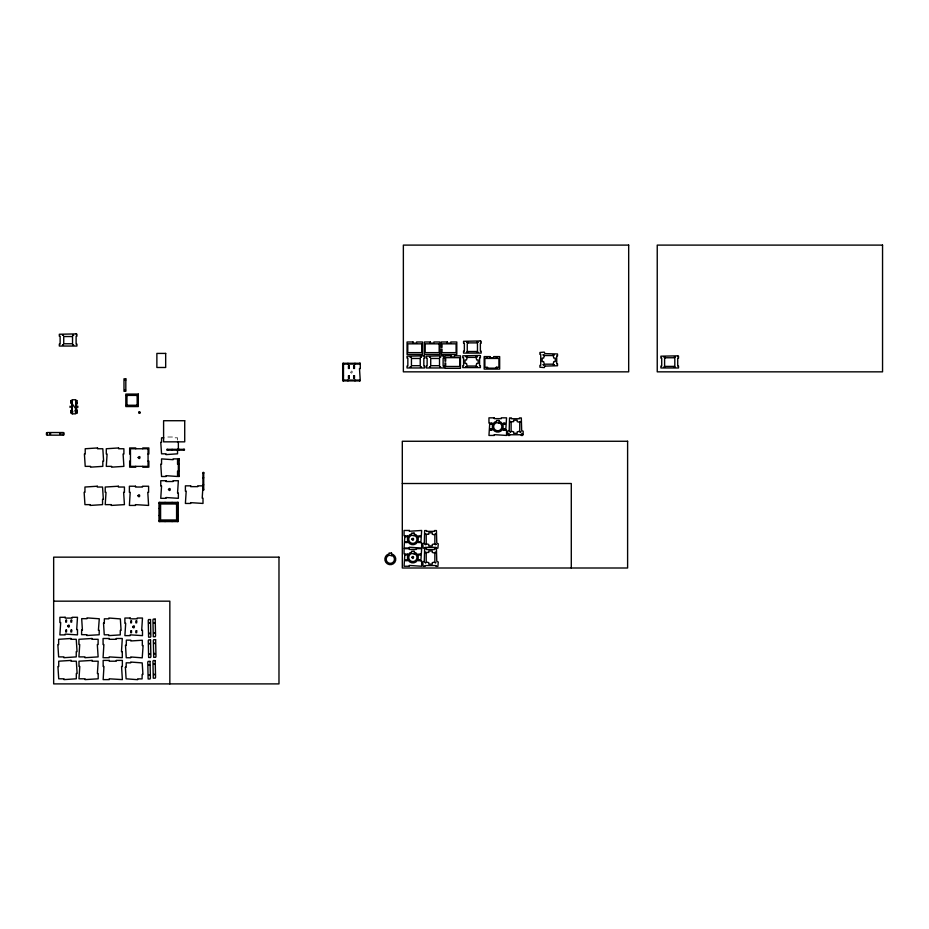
<?xml version="1.0" encoding="UTF-8"?>
<svg xmlns="http://www.w3.org/2000/svg" width="929" height="929" viewBox="0 0 929 929"><rect width="100%" height="100%" fill="white"/><g stroke="black" fill="none" stroke-linecap="round" stroke-linejoin="round"><path stroke-width="0.7" stroke-dasharray="4.64 3.48" d="M177.544 440.056L177.544 437.814L173.073 437.814L173.073 437.013L166.024 437.013L166.024 437.814M350.396 371.983C352.312 375.839 353.194 368.581 350.396 371.983"/><path stroke-width="1.39" d="M140.058 412.534C138.955 409.689 138.398 414.88 140.174 412.662M72.183 413.846L72.183 399.772L75.702 399.772L75.702 413.846L72.183 413.846L72.822 411.292M140.035 412.673C139.071 414.648 137.933 410.839 140.012 412.244M75.446 405.253L76.921 403.198L76.921 400.562L75.702 400.562M342.673 364.087L359.477 364.087L359.477 363.285M348.491 366.2L349.292 366.2M353.659 366.2L354.46 366.2M348.491 368.116L349.292 368.116M353.659 368.116L354.46 368.116M342.673 368.569L343.475 368.569M342.673 375.606L343.475 375.606M348.491 376.048L349.292 376.048M353.659 376.048L354.46 376.048M348.491 377.975L349.292 377.975M353.659 377.975L354.46 377.975M342.673 380.089L359.477 380.089L359.477 380.89M72.183 400.562L70.952 400.562L70.952 403.198L71.754 403.198L76.921 410.421L76.921 413.045L75.702 413.045L74.924 410.281M70.952 400.922L71.754 400.922M76.12 400.922L76.921 400.922M70.952 402.838L71.754 402.838M76.12 402.838L76.921 402.838M71.754 410.421L70.952 410.421L70.952 413.045L72.183 413.045M70.952 410.781L71.754 410.781M76.12 410.781L76.921 410.781L76.12 412.697L76.921 412.697M70.952 412.697L71.754 412.697M47.251 432.879L46.45 432.879L46.45 434.807L47.251 434.807M63.253 432.879L64.055 432.879L64.055 434.807L63.253 434.807M163.794 437.814L161.553 437.814L161.553 442.297L160.752 442.297L161.553 453.816L166.024 453.816L166.024 454.618L177.544 453.816L177.544 449.334M177.544 442.297L178.356 442.297L178.356 449.334M130.455 454.026L129.654 454.026L129.654 447.952L135.739 447.952L135.739 448.753M148.059 454.026L148.861 454.026L148.861 447.952L142.776 447.952L142.776 448.753M178.356 459.692L179.158 459.692M130.455 461.074L129.654 461.074L129.654 467.159L135.739 467.159L135.739 466.358M148.059 461.074L148.861 461.074L148.861 467.159L142.776 467.159L142.776 466.358M179.158 464.163L177.544 464.163L177.544 458.891L173.073 458.891L173.073 459.692L161.553 458.891L161.553 464.163L160.752 464.163L161.553 476.496L166.024 476.496L166.024 475.683L177.544 476.496L177.544 471.212L179.158 471.212M202.917 473.291L203.718 473.291M178.356 475.683L179.158 475.683M202.917 477.773L203.718 477.773M402.303 483.51L571.289 483.51L571.289 568.002M202.917 484.81L203.718 484.81M202.917 489.293L203.718 489.293M158.987 503.181L178.194 503.181M158.987 508.465L159.788 508.465M177.381 508.465L178.194 508.465M158.987 515.502L159.788 515.502M177.381 515.502L178.194 515.502M158.987 520.786L178.194 520.786M53.661 601.168L169.844 601.168L169.844 683.895M76.12 410.421L76.921 413.045M354.994 363.285L354.994 364.087M354.994 380.089L354.994 380.89M347.957 363.285L347.957 364.087M347.957 380.089L347.957 380.89M343.475 363.285L343.475 380.89M183.628 449.334L183.628 450.135M179.158 449.334L179.158 450.135M177.381 502.38L177.381 521.587M172.109 449.334L172.109 450.135M172.109 502.38L172.109 503.181M172.109 520.786L172.109 521.587M167.638 449.334L167.638 450.135M165.06 502.38L165.06 503.181M165.06 520.786L165.06 521.587M159.788 502.38L159.788 521.587M77.839 406.182L77.839 407.436M76.41 406.031L76.41 407.576M76.12 400.562L76.12 413.045M71.754 400.562L71.754 413.045M71.475 406.031L71.475 407.576M70.047 406.182L70.047 407.436M49.667 433.82L50.63 433.866L49.667 433.82M81.613 630.176L81.578 634.658L86.861 634.693L86.861 635.494L99.182 634.762L99.217 630.292L98.404 630.28L99.287 618.772L86.966 617.89L86.966 618.691L81.682 618.656L82.414 630.187L81.613 630.176M103.525 623.266L104.257 634.797L108.739 634.821L108.739 635.622L120.259 634.89L120.282 630.419L121.084 630.419L120.352 618.9L108.844 618.017L108.832 618.83L104.362 618.795L104.327 623.278L103.525 623.266M125.38 667.289L126.112 678.809L137.62 679.68L137.631 678.878L142.102 678.902L142.137 674.431L142.938 674.431L142.207 662.911L130.687 662.04L130.687 662.841L126.205 662.818L126.181 667.289L125.38 667.289M125.508 645.411L126.239 657.732L130.71 657.767L130.722 656.966L142.23 657.837L143.112 645.516L142.311 645.516L142.334 640.232L130.815 640.964L130.815 640.162L126.344 640.139L126.309 645.411L125.508 645.411M148.605 665.048L149.569 665.106L148.605 665.048M149.07 623.231L150.033 623.289L149.07 623.231M149.105 643.553L150.068 643.611L149.105 643.553M153.761 622.79L154.725 622.894L153.773 622.697M153.761 664.247L154.725 664.351L153.761 664.2M154.168 643.379L155.143 643.483L154.191 643.286M124.637 380.1L125.601 380.158L124.637 380.1M434.981 534.233L435.945 534.326L434.981 534.175M434.981 552.418L435.945 552.465L434.981 552.418M476.217 366.618L477.181 366.665L476.217 366.618M519.868 421.615L520.844 421.673L519.868 421.615M553.336 364.76L554.311 364.807L553.347 364.725M62.533 335.195L63.497 335.288L62.545 335.125M72.741 345.042L73.716 345.147L72.752 344.973M425.122 544.44L426.086 544.533L425.122 544.406M425.122 562.626L426.086 562.719L425.134 562.556M465.998 356.759L466.973 356.852L466.01 356.724M510.021 431.822L510.985 431.915L510.021 431.788M543.128 354.901L544.104 354.959L543.128 354.866M72.741 335.183L73.716 335.288L72.752 335.114M126.472 395.359L127.447 395.429L126.472 395.359M126.472 405.218L127.447 405.288L126.472 405.218M136.691 395.359L137.655 395.429L136.691 395.359M136.691 405.218L137.655 405.288L136.691 405.218M138.177 457.474C140.047 461.283 141.034 454.049 138.177 457.474M137.91 495.761C140.209 499.442 140.325 492.184 137.91 495.68M168.474 489.444C170.576 493.241 171.017 485.913 168.474 489.444M410.246 357.119L411.21 357.224L410.258 357.084M410.246 366.978L411.21 367.083L410.258 366.909M420.454 357.119L421.429 357.189L420.465 357.084M420.454 366.978L421.429 367.083L420.465 366.909M429.535 357.119L430.499 357.224L429.535 357.084M429.535 366.978L430.499 367.083L429.546 366.909M425.122 534.233L426.086 534.338L425.122 534.198M425.122 552.407L426.086 552.476L425.122 552.407M439.742 357.119L440.718 357.189L439.754 357.084M439.742 366.978L440.706 367.083L439.754 366.943M434.981 544.44L435.945 544.51L434.981 544.44M434.981 562.614L435.945 562.684L434.981 562.579M466.776 342.232L467.74 342.302L466.776 342.232M465.998 366.607L466.973 366.676L465.998 366.607M466.776 352.091L467.74 352.161L466.776 352.091M476.217 356.748L477.181 356.817L476.217 356.748M476.983 342.232L477.947 342.302L476.983 342.232M476.983 352.091L477.947 352.161L476.983 352.091M486.506 357.7L487.47 357.804L486.506 357.665M486.506 367.907L487.47 367.977L486.506 367.907M490.558 423.717C492.625 426.19 491.894 421.092 490.57 423.67M490.558 429.453C492.475 432.043 491.975 426.713 490.558 429.453M490.942 423.752L491.743 423.81L490.942 423.717M490.942 429.477L491.743 429.535L490.942 429.453M496.365 357.7L497.329 357.77L496.365 357.665M496.365 367.907L497.329 367.977L496.365 367.907M503.402 423.717C505.213 426.306 505.028 421.092 503.402 423.67M503.402 429.453C505.492 431.927 504.644 426.725 503.402 429.453M503.773 423.752L504.575 423.833L503.773 423.717M503.773 429.477L504.575 429.57L503.773 429.453M510.021 421.603L510.985 421.673L510.021 421.603M519.868 431.822L520.844 431.88L519.868 431.822M543.128 364.749L544.092 364.853L543.14 364.714M553.336 354.89L554.311 354.959L553.347 354.855M664.13 357.119L665.094 357.189L664.13 357.084M664.13 366.978L665.094 367.083L664.13 366.909M674.338 357.119L675.302 357.189L674.338 357.084M674.338 366.978L675.302 367.083L674.349 366.909M62.533 345.031L63.497 345.158L62.545 344.984M67.608 625.995C69.559 629.839 70.314 622.604 67.608 625.995M132.615 626.738C134.519 630.605 135.379 623.324 132.615 626.738M411.779 539.168C413.533 543 414.764 535.905 411.791 539.064M411.779 557.342C413.684 561.197 414.566 553.951 411.779 557.342M124.637 389.925L125.589 390.099L124.66 389.832M59.874 433.773L60.838 433.913L59.874 433.773M149.07 633.404L150.033 633.532L149.07 633.404M149.105 653.726L150.068 653.865L149.105 653.726M148.605 675.22L149.569 675.36L148.605 675.22M153.761 632.951L154.725 633.09L153.761 632.951M154.179 653.54L155.131 653.737L154.202 653.447M153.761 674.408L154.713 674.605L153.773 674.361M76.921 403.198L75.702 410.421L76.921 410.421L75.702 403.198L76.921 403.198M496.365 367.245L495.656 368.163L488.178 368.163L487.481 367.245L484.88 367.245L484.88 358.443L498.954 358.443L498.954 367.245L496.365 367.245M467.961 342.882L467.264 343.579L467.264 350.814L467.961 351.51L476.763 351.51L477.471 350.814L477.471 343.579L476.763 342.882L467.961 342.882M467.194 357.398L466.486 359.953L465.046 359.953L465.046 363.471L466.486 363.471L467.194 366.038L475.996 366.038L476.693 363.471L478.145 363.471L478.145 359.953L476.693 359.953L475.996 357.398L467.194 357.398M544.324 355.54L543.616 358.095L542.164 358.095L542.164 361.613L543.616 361.613L544.324 364.18L553.127 364.18L553.823 361.613L555.275 361.613L555.275 358.095L553.823 358.095L553.127 355.54L544.324 355.54M544.951 366.096L544.243 367.594L539.923 367.234L539.923 365.318L540.724 365.318L540.724 354.402L539.923 354.402L539.923 352.474L544.243 352.126L544.951 353.612L557.516 353.972L557.516 355.888L556.715 355.888L556.715 363.82L557.516 363.82L557.516 365.747L544.951 366.096M511.809 421.638L511.113 422.347L511.113 431.149L513.667 431.857L513.667 433.297L517.186 433.297L517.186 431.857L519.752 431.149L519.752 422.347L517.186 421.638L517.186 420.198L513.667 420.198L513.667 421.638L511.809 421.638M509.185 430.522L507.698 431.23L507.698 434.749L508.604 435.55C507.222 433.146 510.799 433.146 509.417 435.55L509.975 434.749L520.89 434.749L521.448 435.55C520.066 433.146 523.631 433.146 522.249 435.55L523.155 434.749L523.155 431.23L521.668 430.522L521.32 417.945L519.392 417.945L519.392 418.747L511.461 418.747L511.461 417.945L509.545 417.945L509.185 430.522M426.922 534.268L426.214 534.965L426.214 543.767L428.768 544.475L428.768 545.915L432.299 545.915L432.299 544.475L434.853 543.767L434.853 534.965L432.299 534.268L432.299 532.816L428.768 532.816L428.768 534.268L426.922 534.268M424.298 543.14L422.8 543.848L423.159 548.168L425.076 548.168L425.076 547.367L435.991 547.367L435.991 548.168L437.907 548.168L438.267 543.848L436.781 543.14L436.421 530.564L434.505 530.564L434.505 531.365L426.562 531.365L426.562 530.564L424.646 530.564L424.298 543.14M426.922 552.441L426.214 553.15L426.214 561.952L428.768 562.649L428.768 564.1L432.299 564.1L432.299 562.649L434.853 561.952L434.853 553.15L432.299 552.441L432.299 551.002L428.768 551.002L428.768 552.441L426.922 552.441M424.298 561.325L422.8 562.022L423.159 566.353L425.076 566.353L425.076 565.552L435.991 565.552L435.991 566.353L437.907 566.353L438.267 562.022L436.781 561.325L436.421 548.749L434.505 548.749L434.505 549.55L426.562 549.55L426.562 548.749L424.646 548.749L424.298 561.325M665.315 357.758L664.607 358.466L664.607 365.701L665.315 366.398L674.117 366.398L674.814 365.701L674.814 358.466L674.117 357.758L665.315 357.758M628.678 245.105L403.36 245.105L403.36 371.844L628.678 371.844L628.678 245.105M882.55 245.105L657.233 245.105L657.233 371.844L882.55 371.844L882.55 245.105M76.12 333.906L59.328 334.254L59.328 336.182L60.13 336.182L60.13 344.113L59.328 344.113L59.328 346.041L76.921 346.041L76.921 344.113L76.12 344.113L76.12 336.182L76.921 336.182L76.921 334.254L76.12 333.906M72.532 336.53L63.729 336.53L63.729 343.765L72.532 343.765L72.532 336.53M480.363 340.955L463.559 341.303L463.559 343.231L464.361 343.231L464.361 351.162L463.559 351.162L463.559 353.09L481.164 353.09L481.164 351.162L480.363 351.162L480.363 343.231L481.164 343.231L481.164 341.303L480.363 340.955M413.057 342L407.065 342L407.065 354.483L422.556 354.483L422.556 342L416.575 342L416.575 343.138L413.057 343.138L413.057 342M430.382 342L424.39 342L424.39 354.483L439.881 354.483L439.881 342L433.901 342L433.901 343.138L430.382 343.138L430.382 342M447.29 342L441.31 342L441.31 347.365L442.007 347.365L442.007 343.835L456.093 343.835L456.093 352.637L442.007 352.637L442.007 349.118L441.31 349.118L441.31 354.483L456.801 354.483L456.801 342L450.809 342L450.809 343.138L447.29 343.138L447.29 342M421.859 343.835L407.773 343.835L407.773 352.637L421.859 352.637L421.859 343.835M439.173 343.835L425.099 343.835L425.099 352.637L439.173 352.637L439.173 343.835M165.676 353.415L156.873 353.415L156.873 367.489L165.676 367.489L165.676 353.415M479.596 355.47L462.793 355.83L462.793 357.746L463.594 357.746L463.594 365.689L462.793 365.689L462.793 367.605L480.398 367.605L480.398 365.689L479.596 365.689L479.596 357.746L480.398 357.746L480.398 355.83L479.596 355.47M423.833 355.842L407.041 356.19L407.041 358.118L407.843 358.118L407.843 366.049L407.041 366.049L407.041 367.965L424.634 367.965L424.634 366.049L423.833 366.049L423.833 358.118L424.634 358.118L424.634 356.19L423.833 355.842M443.121 355.842L426.318 356.19L426.318 358.118L427.131 358.118L427.131 366.049L426.318 366.049L426.318 367.965L443.923 367.965L443.923 366.049L443.121 366.049L443.121 358.118L443.923 358.118L443.923 356.19L443.121 355.842M450.96 355.842L444.979 355.842L444.979 361.207L445.688 361.207L445.688 357.677L459.762 357.677L459.762 366.479L445.688 366.479L445.688 362.96L444.979 362.96L444.979 368.325L460.47 368.325L460.47 355.842L454.478 355.842L454.478 356.98L450.96 356.98L450.96 355.842M677.717 355.842L660.914 356.19L660.914 358.118L661.715 358.118L661.715 366.049L660.914 366.049L660.914 367.965L678.518 367.965L678.518 366.049L677.717 366.049L677.717 358.118L678.518 358.118L678.518 356.19L677.717 355.842M490.164 356.597L484.172 356.597L484.172 369.08L499.663 369.08L499.663 356.597L493.682 356.597L493.682 357.735L490.164 357.735L490.164 356.597M420.233 358.466L411.442 358.466L411.442 365.701L420.233 365.701L420.233 358.466M439.522 358.466L430.719 358.466L430.719 365.701L439.522 365.701L439.522 358.466M360.278 363.285L342.673 363.285L342.673 380.89L360.278 380.89L359.477 368.569L360.278 368.569L360.278 363.285M349.292 365.84L348.491 365.84L348.491 368.465L349.292 368.465L349.292 365.84M354.46 365.84L353.659 365.84L353.659 368.465L354.46 368.465L354.46 365.84M349.292 375.699L348.491 375.699L348.491 378.324L349.292 378.324L349.292 375.699M354.46 375.699L353.659 375.699L353.659 378.324L354.46 378.324L354.46 375.699M125.821 378.811L123.987 378.811L123.987 391.295L125.821 391.295L125.821 378.811M138.305 394.082L125.821 394.082L125.821 406.565L138.305 406.565L138.305 394.082M137.167 395.394L126.959 395.394L126.959 405.253L137.167 405.253L137.167 395.394M494.24 417.841L488.956 417.841L488.956 423.125L489.757 423.125L488.956 435.446L494.24 435.446L494.24 434.644L506.56 435.446L506.56 430.162L505.759 430.162L506.56 417.841L501.277 417.841L501.277 418.642L494.24 418.642L494.24 417.841M498.989 420.477L496.527 420.477L496.527 421.325A5.458 5.458 0 0 0 493.253 429.721A5.458 5.458 0 0 0 502.264 429.721A5.458 5.458 0 0 0 498.989 421.325L498.989 420.477M184.72 420.721L163.597 420.721L163.597 441.844L184.72 441.844L184.72 420.721M498.989 423.043L496.527 422.695A4.134 4.134 0 0 0 494.402 429.059A4.134 4.134 0 0 0 501.114 429.059A4.134 4.134 0 0 0 498.989 422.695L498.989 423.043M490.93 423.38L490.373 424.181L490.93 423.38M492.3 423.38L491.743 424.181L492.3 423.38M503.773 423.38L503.216 424.181L503.773 423.38M505.132 423.38L504.575 424.181L505.132 423.38M490.93 429.105L490.373 429.906L490.93 429.105M492.3 429.105L491.743 429.906L492.3 429.105M503.773 429.105L503.216 429.906L503.773 429.105M505.132 429.105L504.575 429.906L505.132 429.105M63.253 432.531L47.251 432.531L47.251 435.155L63.253 435.155L63.253 432.531M627.609 441.263L402.303 441.263L402.303 568.002L627.609 568.002L627.609 441.263M97.545 447.952L85.213 448.753L85.213 454.026L84.411 454.026L85.213 466.358L90.496 466.358L90.496 467.159L102.817 466.358L102.817 461.074L103.618 461.074L102.817 448.753L97.545 448.753L97.545 447.952M118.61 447.952L106.289 448.753L106.289 454.026L107.09 454.026L106.289 466.358L111.573 466.358L111.573 467.159L123.894 466.358L123.092 454.026L123.894 454.026L123.894 448.753L118.61 448.753L118.61 447.952M148.059 448.753L130.455 448.753L130.455 466.358L148.059 466.358L148.059 448.753M184.43 449.334L166.837 449.334L166.837 450.135L184.43 450.135L184.43 449.334M179.158 458.891L178.356 458.891L178.356 476.496L179.158 476.496L179.158 458.891M203.718 472.489L202.917 472.489L202.917 490.094L203.718 490.094L203.718 472.489M166.024 480.723L160.752 480.723L160.752 486.006L161.553 486.006L160.752 498.327L166.024 498.327L166.024 497.526L178.356 498.327L178.356 493.044L177.544 493.044L178.356 480.723L173.073 480.723L173.073 481.524L166.024 481.524L166.024 480.723M190.677 485.844L185.394 485.844L185.394 491.127L186.195 491.127L185.394 503.448L190.677 503.448L190.677 502.647L202.998 503.448L202.998 498.165L202.197 498.165L202.998 485.844L197.714 485.844L197.714 486.645L190.677 486.645L190.677 485.844M97.266 486.227L84.945 487.028L84.945 492.312L84.144 492.312L84.945 504.633L90.229 504.633L90.229 505.434L102.55 504.633L102.55 499.349L103.351 499.349L102.55 487.028L97.266 487.028L97.266 486.227M118.343 486.227L105.221 487.028L105.221 492.312L106.022 492.312L105.221 504.633L111.306 504.633L111.306 505.434L124.428 504.633L123.627 492.312L124.428 492.312L124.428 487.028L118.343 487.028L118.343 486.227M135.46 486.227L129.386 486.227L129.386 492.312L130.188 492.312L129.386 505.434L135.46 505.434L135.46 504.633L148.594 505.434L147.792 492.312L148.594 492.312L148.594 486.227L142.509 486.227L142.509 487.028L135.46 487.028L135.46 486.227M178.194 502.38L158.987 502.38L158.987 521.587L178.194 521.587L178.194 502.38M176.58 503.982L160.589 503.982L160.589 519.985L176.58 519.985L176.58 503.982M409.341 530.459L404.057 530.459L404.057 535.743L404.858 535.743L404.057 548.064L409.341 548.064L409.341 547.262L421.661 548.064L421.661 542.78L420.86 542.78L421.661 530.459L409.341 531.26L409.341 530.459M414.09 533.107L411.628 533.107L411.628 533.943A5.458 5.458 0 0 0 408.354 542.339A5.458 5.458 0 0 0 417.365 542.339A5.458 5.458 0 0 0 414.09 533.943L414.09 533.107M414.09 535.661L411.628 535.313A4.134 4.134 0 0 0 409.503 541.677A4.134 4.134 0 0 0 416.215 541.677A4.134 4.134 0 0 0 414.09 535.313L414.09 535.661M407.401 535.998L405.485 535.998L405.485 536.799L407.401 536.799L407.401 535.998M420.245 535.998L418.317 535.998L418.317 536.799L420.245 536.799L420.245 535.998M407.401 541.723L405.485 541.723L405.485 542.536L407.401 542.536L407.401 541.723M420.245 541.723L418.317 541.723L418.317 542.536L420.245 542.536L420.245 541.723M409.341 548.644L404.057 548.644L404.057 553.928L404.858 553.928L404.057 566.249L409.341 566.249L409.341 565.447L421.661 566.249L421.661 560.965L420.86 560.965L421.661 548.644L416.378 548.644L416.378 549.445L409.341 549.445L409.341 548.644M414.09 551.28L411.628 551.28L411.628 552.128A5.458 5.458 0 0 0 408.354 560.524A5.458 5.458 0 0 0 417.365 560.524A5.458 5.458 0 0 0 414.09 552.128L414.09 551.28M391.55 553.057L389.088 553.057L389.088 553.905A5.458 5.458 0 0 0 385.814 562.3A5.458 5.458 0 0 0 394.825 562.3A5.458 5.458 0 0 0 391.55 553.905L391.55 553.057M414.09 553.847L411.628 553.498A4.134 4.134 0 0 0 409.503 559.862A4.134 4.134 0 0 0 416.215 559.862A4.134 4.134 0 0 0 414.09 553.498L414.09 553.847M407.401 554.172L405.485 554.172L405.485 554.985L407.401 554.985L407.401 554.172M420.245 554.172L418.317 554.172L418.317 554.985L420.245 554.985L420.245 554.172M391.55 555.623L389.088 555.275A4.134 4.134 0 0 0 386.963 561.639A4.134 4.134 0 0 0 393.675 561.639A4.134 4.134 0 0 0 391.55 555.275L391.55 555.623M278.979 557.156L53.661 557.156L53.661 683.895L278.979 683.895L278.979 557.156M407.401 559.908L405.485 559.908L405.485 560.71L407.401 560.71L407.401 559.908M420.245 559.908L418.317 559.908L418.317 560.71L420.245 560.71L420.245 559.908M65.169 617.286L59.886 617.286L59.886 622.569L60.687 622.569L59.886 634.89L65.169 634.89L65.169 634.089L77.49 634.89L77.49 629.607L76.689 629.607L77.49 617.286L72.207 617.286L72.207 618.087L65.169 618.087L65.169 617.286M130.165 618.04L124.892 618.04L124.892 623.313L125.694 623.313L124.892 635.633L130.165 635.633L130.165 634.832L142.485 635.633L142.485 630.361L141.684 630.361L142.485 618.04L137.213 618.04L137.213 618.842L130.165 618.842L130.165 618.04M155.201 619.12L153.285 619.12L152.937 619.922L153.285 636.725L155.201 636.725L155.561 635.924L155.201 619.12M150.51 619.562L148.594 619.562L148.234 620.363L148.594 637.166L150.51 637.166L150.858 636.365L150.51 619.562M66.505 620.2L65.704 620.2L65.704 622.128L66.505 622.128L66.505 620.2M71.672 620.2L70.871 620.2L70.871 622.128L71.672 622.128L71.672 620.2M131.5 620.944L130.699 620.944L130.699 622.871L131.5 622.871L131.5 620.944M136.679 620.944L135.866 620.944L135.866 622.871L136.679 622.871L136.679 620.944M66.505 630.059L65.704 630.059L65.704 631.975L66.505 631.975L66.505 630.059M71.672 630.059L70.871 630.059L70.871 631.975L71.672 631.975L71.672 630.059M131.5 630.803L130.699 630.803L130.699 632.73L131.5 632.73L131.5 630.803M136.679 630.803L135.866 630.803L135.866 632.73L136.679 632.73L136.679 630.803M70.964 638.49L58.643 639.303L58.643 644.575L57.842 644.575L58.643 656.896L63.927 656.896L63.927 657.709L76.248 656.896L76.248 651.624L77.049 651.624L76.248 639.303L70.964 639.303L70.964 638.49M92.041 638.49L78.919 639.303L78.919 644.575L79.72 644.575L78.919 656.896L84.992 656.896L84.992 657.709L98.126 656.896L97.324 644.575L98.126 644.575L98.126 639.303L92.041 639.303L92.041 638.49M109.157 638.49L103.073 638.49L103.073 644.575L103.885 644.575L103.073 657.709L109.157 657.709L109.157 656.896L122.291 657.709L122.291 651.624L121.478 651.624L122.291 638.49L116.206 638.49L116.206 639.303L109.157 639.303L109.157 638.49M155.619 639.709L153.703 639.709L153.343 640.511L153.703 657.314L155.619 657.314L155.967 656.513L155.619 639.709M150.544 639.884L148.628 639.884L148.268 640.685L148.628 657.488L150.544 657.488L150.893 656.687L150.544 639.884M71.045 660.403L58.724 661.204L58.724 666.488L57.923 666.488L58.724 678.809L63.996 678.809L63.996 679.61L76.317 678.809L76.317 673.525L77.13 673.525L76.317 661.204L71.045 661.204L71.045 660.403M92.11 660.403L78.988 661.204L78.988 666.488L79.789 666.488L78.988 678.809L85.073 678.809L85.073 679.61L98.195 678.809L98.195 673.525L97.394 673.525L98.195 661.204L92.11 661.204L92.11 660.403M109.239 660.403L103.154 660.403L103.154 666.488L103.955 666.488L103.154 679.61L109.239 679.61L109.239 678.809L122.361 679.61L121.56 666.488L122.361 666.488L122.361 660.403L116.276 660.403L116.276 661.204L109.239 661.204L109.239 660.403M155.201 660.577L153.285 660.577L152.937 661.378L153.285 678.182L155.201 678.182L155.561 677.38L155.201 660.577M150.045 661.378L148.129 661.378L147.769 662.18L148.129 678.983L150.045 678.983L150.393 678.182L150.045 661.378"/></g></svg>
